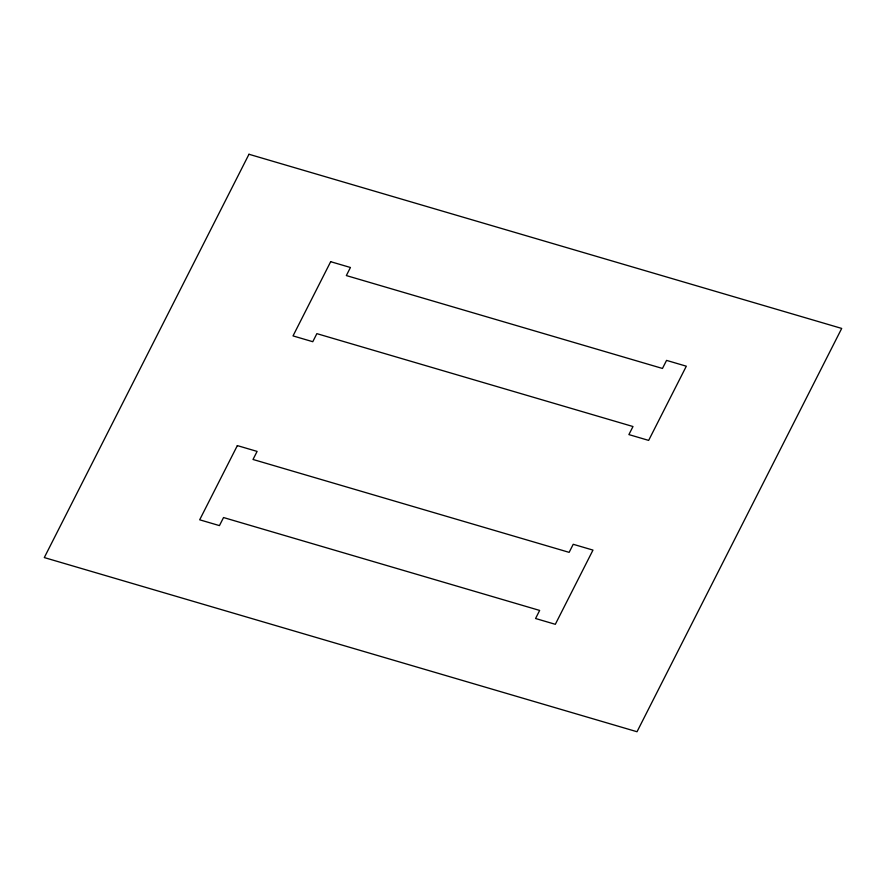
<?xml version="1.0" encoding="UTF-8"?>
<svg xmlns="http://www.w3.org/2000/svg" width="886" height="886" viewBox="0 0 886 886"><rect width="100%" height="100%" fill="white"/><g stroke="black" fill="none" stroke-linecap="round" stroke-linejoin="round"><path stroke-width="1.33" d="M248.977 154.264L44.3 557.571L637.023 731.736L841.7 328.429L248.977 154.264M237.348 445.603L199.682 519.805L219.44 525.608L223.538 517.546L539.652 610.432L535.565 618.506L555.323 624.309L592.978 550.095L573.22 544.292L569.133 552.355L253.008 459.469L257.106 451.406L237.348 445.603M330.677 261.691L293.022 335.905L312.78 341.708L316.867 333.645L632.992 426.531L628.894 434.594L648.652 440.397L686.318 366.195L666.56 360.392L662.462 368.454L346.348 275.568L350.435 267.494L330.677 261.691"/></g></svg>
